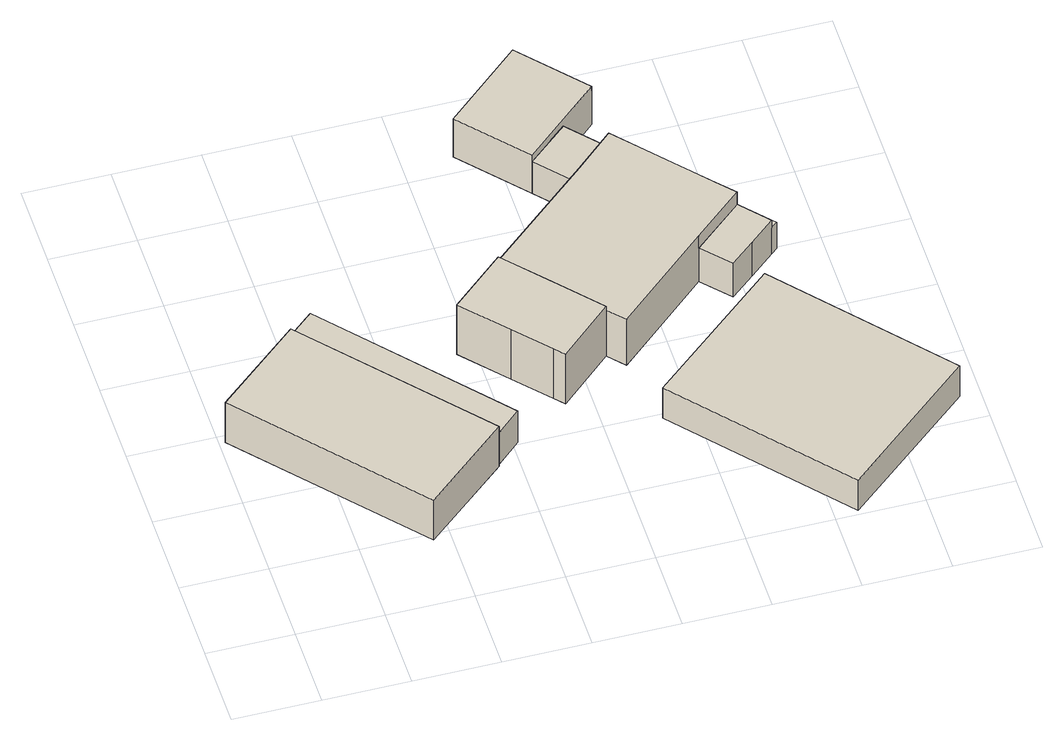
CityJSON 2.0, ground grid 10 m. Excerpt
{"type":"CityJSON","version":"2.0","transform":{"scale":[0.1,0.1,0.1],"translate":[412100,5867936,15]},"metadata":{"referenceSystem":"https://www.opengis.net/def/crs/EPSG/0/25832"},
"CityObjects":{
"building1":{"type":"Building","attributes":{"Gemeindeschluessel":"03454033","AbsoluteHoehe":"15.983","MittlereTraufHoehe":"21.558","Firsthoehe":"22.868","function":"31001_2000","roofType":"3100","measuredHeight":6.88},"address":[{"country":"Germany","locality":"Lorup"}],"geometry":[{"type":"MultiSurface","lod":"1","boundaries":[[[0,1,2,3]],[[4,5,6,7]],[[4,7,3,2]],[[5,4,2,1]],[[6,5,1,0]],[[7,6,0,3]]]}]},
"building2":{"type":"Building","attributes":{"Gemeindeschluessel":"03454033","AbsoluteHoehe":"16.328","MittlereTraufHoehe":"21.243","Firsthoehe":"21.655","function":"51009_1610","roofType":"2100","measuredHeight":5.33},"address":[{"country":"Germany","locality":"Lorup"}],"geometry":[{"type":"MultiSurface","lod":"1","boundaries":[[[8,9,10,11]],[[12,13,14,15]],[[12,15,11,10]],[[13,12,10,9]],[[14,13,9,8]],[[15,14,8,11]]]}]},
"building3":{"type":"Building","attributes":{"Gemeindeschluessel":"03454033","AbsoluteHoehe":"16.324","MittlereTraufHoehe":"21.612","Firsthoehe":"27.078","function":"31001_2000","roofType":"3100","measuredHeight":10.75},"address":[{"country":"Germany","locality":"Lorup"}],"children":["building3-1","building3-2","building3-3"],"geometry":[{"type":"MultiSurface","lod":"1","boundaries":[[[16,17,18,19,20,21,22,23,24,25]],[[26,27,28,29,30,31,32,33,34,35]],[[26,35,25,24]],[[29,28,22,21]],[[30,29,21,20]],[[31,30,20,19]],[[32,31,19,18]],[[17,36,37,18]],[[16,38,39,17]],[[35,34,16,25]],[[23,27,26,24]],[[22,28,40,41]],[[41,40,27,23]],[[36,33,32,37]],[[38,34,33,39]]]}]},
"building3-1":{"type":"BuildingPart","attributes":{"AbsoluteHoehe":"16.324","MittlereTraufHoehe":"20.438","Firsthoehe":"20.438","roofType":"1000","measuredHeight":4.11},"parents":["building3"],"geometry":[{"type":"MultiSurface","lod":"1","boundaries":[[[42,43,44,37]],[[45,46,47,32]],[[45,32,37,44]],[[46,45,44,43]],[[47,46,43,42]],[[37,32,33,36]],[[36,33,47,42]]]}]},
"building3-2":{"type":"BuildingPart","attributes":{"AbsoluteHoehe":"16.324","MittlereTraufHoehe":"20.387","Firsthoehe":"23.33","roofType":"5000","measuredHeight":7.01},"parents":["building3"],"geometry":[{"type":"MultiSurface","lod":"1","boundaries":[[[48,49,50,39,38]],[[33,47,51,52,34]],[[50,42,36,39]],[[51,47,50,49]],[[52,51,49,48]],[[34,52,48,38]],[[33,34,38,39]],[[47,33,36,42]]]}]},
"building3-3":{"type":"BuildingPart","attributes":{"AbsoluteHoehe":"16.324","MittlereTraufHoehe":"22.808","Firsthoehe":"27.221","roofType":"3100","measuredHeight":10.9},"parents":["building3"],"geometry":[{"type":"MultiSurface","lod":"1","boundaries":[[[53,54,55,56,57,58,59]],[[60,28,40,26,61,62,63]],[[60,63,59,58]],[[28,60,58,57]],[[56,41,22,57]],[[55,24,23,41,56]],[[61,26,55,54]],[[62,61,54,53]],[[63,62,53,59]],[[41,40,28,22]],[[24,26,27,23]],[[27,40,41,23]]]}]},
"building4":{"type":"Building","attributes":{"Gemeindeschluessel":"03454033","AbsoluteHoehe":"16.185","MittlereTraufHoehe":"19.855","Firsthoehe":"24.368","function":"31001_1000","roofType":"3100","measuredHeight":8.18},"address":[{"country":"Germany","locality":"Lorup","thoroughfareNumber":"8","thoroughfareName":"Gehlenberger Straße"}],"children":["building4-1"],"geometry":[{"type":"MultiSurface","lod":"1","boundaries":[[[64,65,66,67]],[[68,69,70,71]],[[66,72,73,74,71,67]],[[69,68,66,65]],[[70,69,65,64]],[[71,70,64,67]],[[72,68,74,73]]]}]},
"building4-1":{"type":"BuildingPart","attributes":{"AbsoluteHoehe":"16.185","MittlereTraufHoehe":"19.855","Firsthoehe":"22.546","roofType":"5000","measuredHeight":6.36},"parents":["building4"],"geometry":[{"type":"MultiSurface","lod":"1","boundaries":[[[75,73,72,76]],[[68,74,77,78]],[[68,78,76,72]],[[77,74,73,75]],[[78,77,75,76]],[[73,74,68,72]]]}]},
"building5":{"type":"Building","attributes":{"Gemeindeschluessel":"03454033","AbsoluteHoehe":"16.041","MittlereTraufHoehe":"19.39","Firsthoehe":"21.961","function":"31001_2000","roofType":"3100","measuredHeight":5.92},"address":[{"country":"Germany","locality":"Lorup"}],"geometry":[{"type":"MultiSurface","lod":"1","boundaries":[[[79,80,81,82]],[[83,84,85,86]],[[83,86,82,81]],[[84,83,81,80]],[[85,84,80,79]],[[86,85,79,82]]]}]}
},
"vertices":[
[7,290,72],[180,91,72],[277,175,72],[104,374,72],[277,175,10],[180,91,10],[7,290,10],[104,374,10],
[277,175,62],[305,200,62],[133,399,62],[104,374,62],[133,399,13],[305,200,13],[277,175,13],[104,374,13],
[556,372,84],[613,422,84],[595,442,84],[560,482,84],[506,543,84],[461,502,84],[341,397,84],[394,336,84],[431,295,84],[448,276,84],[431,295,13],[394,336,13],[341,397,13],[461,502,13],[506,543,13],[560,482,13],[595,442,13],[613,422,13],[556,372,13],[448,276,13],[613,422,54],[595,442,54],[556,372,65],[613,422,65],[386,346,13],[386,346,84],
[642,389,54],[649,395,54],[602,448,54],[602,448,13],[649,395,13],[642,389,13],
[585,340,65],[613,364,65],[642,389,65],[613,364,13],[585,340,13],
[360,251,90],[370,240,90],[431,295,90],[386,346,90],[341,397,90],[279,342,90],[324,291,90],[279,342,13],[370,240,13],[360,251,13],[324,291,13],
[445,700,71],[356,621,71],[422,546,71],[511,625,71],[422,546,12],[356,621,12],[445,700,12],[511,625,12],[422,546,62],[468,586,62],[468,586,12],
[506,543,62],[461,502,62],[506,543,12],[461,502,12],
[464,194,57],[626,6,57],[777,136,57],[615,324,57],[777,136,10],[626,6,10],[464,194,10],[615,324,10]
]}
